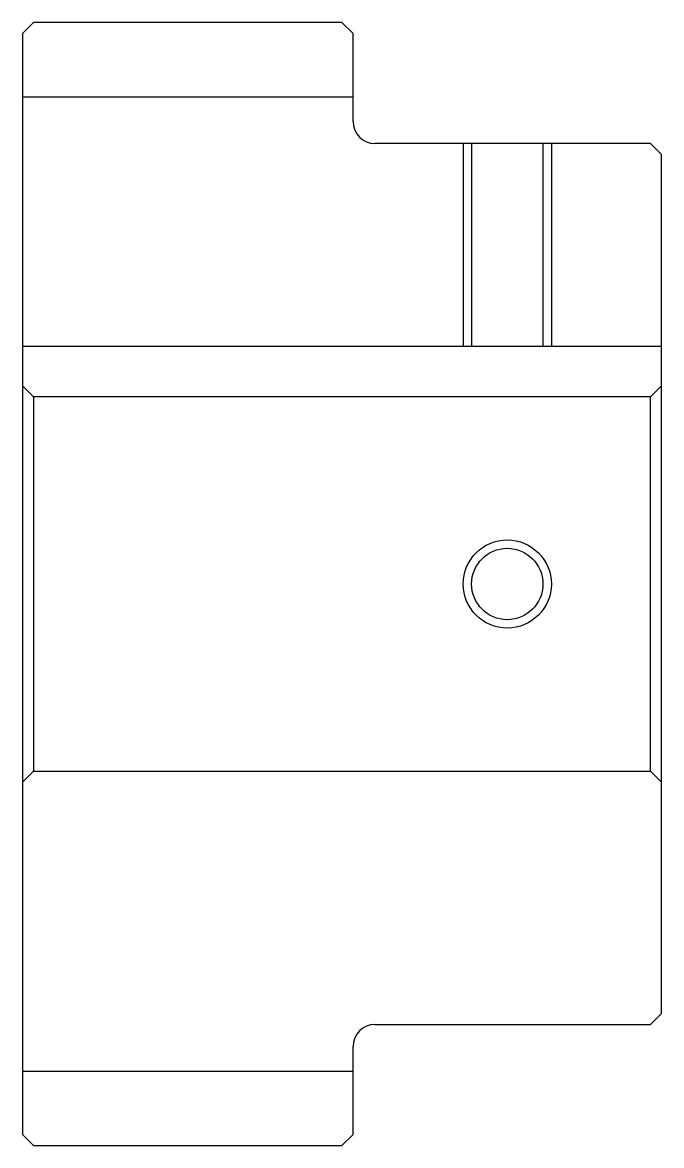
# Model space of a CAD drawing. Header units: metres. Extents: x 122 to 308, y 97 to 148.
# Drawn here: x 121.5 to 150.5, y 96.8 to 147.8 of the extents above.
import ezdxf

# ---------------------------------------------------------------- set-up
doc = ezdxf.new("R2010")
doc.units = ezdxf.units.M

msp = doc.modelspace()

# ---------------------------------------------------------------- linework, layer by layer
at = {"color": 4}
for p, q in [((121.5, 144.375), (136.5, 144.375)), ((121.5, 133.050003), (150.5, 133.050003)), ((150, 130.75), (150.5, 131.25)), ((122, 130.75), (122, 113.75)), ((150, 113.75), (150.5, 113.25)), ((121.5, 100.125), (136.5, 100.125))]:
    msp.add_line(p, q, dxfattribs=at)
for points in [[(136.5, 143.25), (136.5, 147.25), (136, 147.75), (122, 147.75), (121.5, 147.25), (121.5, 113.25)], [(137.5, 102.25), (150, 102.25), (150.5, 102.75), (150.5, 141.75), (150, 142.25), (137.5, 142.25)], [(141.5, 142.25), (141.5, 133.050003)], [(141.880005, 142.25), (141.880005, 133.050003)], [(145.119995, 142.25), (145.119995, 133.050003)], [(145.5, 142.25), (145.5, 133.050003)], [(121.5, 113.25), (122, 113.75), (150, 113.75), (150, 130.75), (122, 130.75), (121.5, 131.25)], [(121.5, 113.25), (121.5, 97.25), (122, 96.75), (136, 96.75), (136.5, 97.25), (136.5, 101.25)]]:
    msp.add_lwpolyline(points, dxfattribs=at)
at = {"color": 7}
msp.add_circle((143.5, 122.25), 2, dxfattribs=at)
at = {"color": 4}
msp.add_circle((143.5, 122.25), 1.62, dxfattribs=at)
for centre, start, end in [((137.5, 143.25), 180, 270), ((137.5, 101.25), 90, 180)]:
    msp.add_arc(centre, 1, start, end, dxfattribs=at)

doc.saveas('drawing.dxf')
